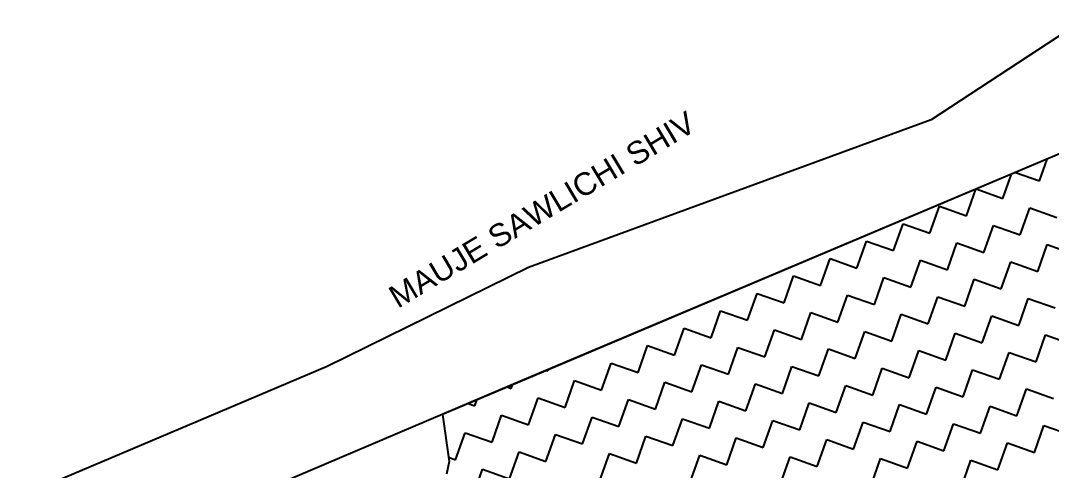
# Model space of a CAD drawing. Header units: metres. Extents: x 288063 to 291905, y 2022918 to 2025523.
# Drawn here: x 290293.1 to 290523, y 2024737 to 2024837.3 of the extents above; entities that cross this region are included whole.
import ezdxf

# ---------------------------------------------------------------- set-up
doc = ezdxf.new("R2010")
doc.units = ezdxf.units.M
doc.header["$MEASUREMENT"] = 0
for name, color, linetype in [('POLY_HATCH', 12, 'Continuous'), ('TEXT_MAPOUT', 7, 'Continuous'), ('V_BOUND_LINE', 7, 'Continuous'), ('VILLAGE BOUNDRY', 5, 'Continuous')]:
    doc.layers.add(name, color=color, linetype=linetype)
doc.styles.get("Standard").update_dxf_attribs({"font": 'arial.ttf'})

msp = doc.modelspace()

# ---------------------------------------------------------------- linework, layer by layer
at = {"layer": 'POLY_HATCH'}
for p, q in [((290536.15, 2024812.34), (290387.18, 2024749.51)), ((290387.18, 2024749.51), (290388.68, 2024738.99)), ((290388.68, 2024738.99), (290388.12, 2024736.19))]:
    msp.add_line(p, q, dxfattribs=at)
at = {"layer": 'POLY_HATCH', "linetype": 'Continuous'}
for p, q in [((290520.37, 2024801.53), (290522.1, 2024806.41)), ((290512.23, 2024797.64), (290514.14, 2024803.06)), ((290515.01, 2024803.42), (290520.37, 2024801.53)), ((290504.09, 2024793.76), (290506.19, 2024799.7)), ((290506.29, 2024799.75), (290512.23, 2024797.64)), ((290495.95, 2024789.88), (290498.08, 2024795.89)), ((290498.08, 2024795.89), (290504.09, 2024793.76)), ((290516.11, 2024789.5), (290518.24, 2024795.52)), ((290518.24, 2024795.52), (290524.25, 2024793.39)), ((290487.81, 2024786), (290489.94, 2024792.01)), ((290489.94, 2024792.01), (290495.95, 2024789.88)), ((290507.97, 2024785.62), (290510.1, 2024791.63)), ((290510.1, 2024791.63), (290516.11, 2024789.5)), ((290479.67, 2024782.11), (290481.8, 2024788.12)), ((290481.8, 2024788.12), (290487.81, 2024786)), ((290499.83, 2024781.74), (290501.96, 2024787.75)), ((290501.96, 2024787.75), (290507.97, 2024785.62)), ((290519.99, 2024781.36), (290522.12, 2024787.38)), ((290522.12, 2024787.38), (290528.13, 2024785.25)), ((290471.53, 2024778.23), (290473.66, 2024784.24)), ((290473.66, 2024784.24), (290479.67, 2024782.11)), ((290491.69, 2024777.86), (290493.82, 2024783.87)), ((290493.82, 2024783.87), (290499.83, 2024781.74)), ((290511.85, 2024777.48), (290513.98, 2024783.49)), ((290513.98, 2024783.49), (290519.99, 2024781.36)), ((290463.39, 2024774.35), (290465.52, 2024780.36)), ((290465.52, 2024780.36), (290471.53, 2024778.23)), ((290483.55, 2024773.97), (290485.68, 2024779.98)), ((290485.68, 2024779.98), (290491.69, 2024777.86)), ((290503.71, 2024773.6), (290505.84, 2024779.61)), ((290505.84, 2024779.61), (290511.85, 2024777.48)), ((290455.25, 2024770.47), (290457.38, 2024776.48)), ((290457.38, 2024776.48), (290463.39, 2024774.35)), ((290475.41, 2024770.09), (290477.54, 2024776.1)), ((290477.54, 2024776.1), (290483.55, 2024773.97)), ((290495.57, 2024769.72), (290497.7, 2024775.73)), ((290497.7, 2024775.73), (290503.71, 2024773.6)), ((290515.74, 2024769.34), (290517.86, 2024775.35)), ((290517.86, 2024775.35), (290523.88, 2024773.22)), ((290447.11, 2024766.58), (290449.24, 2024772.59)), ((290449.24, 2024772.59), (290455.25, 2024770.47)), ((290467.27, 2024766.21), (290469.4, 2024772.22)), ((290469.4, 2024772.22), (290475.41, 2024770.09)), ((290487.43, 2024765.83), (290489.56, 2024771.85)), ((290489.56, 2024771.85), (290495.57, 2024769.72)), ((290507.6, 2024765.46), (290509.72, 2024771.47)), ((290509.72, 2024771.47), (290515.74, 2024769.34)), ((290438.97, 2024762.7), (290441.1, 2024768.71)), ((290441.1, 2024768.71), (290447.11, 2024766.58)), ((290459.13, 2024762.33), (290461.26, 2024768.34)), ((290461.26, 2024768.34), (290467.27, 2024766.21)), ((290479.29, 2024761.95), (290481.42, 2024767.96)), ((290481.42, 2024767.96), (290487.43, 2024765.83)), ((290499.46, 2024761.58), (290501.59, 2024767.59)), ((290501.59, 2024767.59), (290507.6, 2024765.46)), ((290519.62, 2024761.2), (290521.75, 2024767.21)), ((290521.75, 2024767.21), (290527.76, 2024765.09)), ((290430.83, 2024758.82), (290432.96, 2024764.83)), ((290432.96, 2024764.83), (290438.97, 2024762.7)), ((290450.99, 2024758.44), (290453.12, 2024764.45)), ((290453.12, 2024764.45), (290459.13, 2024762.33)), ((290471.16, 2024758.07), (290473.28, 2024764.08)), ((290473.28, 2024764.08), (290479.29, 2024761.95)), ((290491.32, 2024757.69), (290493.45, 2024763.71)), ((290493.45, 2024763.71), (290499.46, 2024761.58)), ((290511.48, 2024757.32), (290513.61, 2024763.33)), ((290513.61, 2024763.33), (290519.62, 2024761.2)), ((290410.37, 2024759.3), (290410.67, 2024759.19)), ((290410.67, 2024759.19), (290410.76, 2024759.46)), ((290422.69, 2024754.94), (290424.82, 2024760.95)), ((290424.82, 2024760.95), (290430.83, 2024758.82)), ((290442.85, 2024754.56), (290444.98, 2024760.57)), ((290444.98, 2024760.57), (290450.99, 2024758.44)), ((290463.02, 2024754.19), (290465.14, 2024760.2)), ((290465.14, 2024760.2), (290471.16, 2024758.07)), ((290483.18, 2024753.81), (290485.31, 2024759.82)), ((290485.31, 2024759.82), (290491.32, 2024757.69)), ((290503.34, 2024753.44), (290505.47, 2024759.45)), ((290505.47, 2024759.45), (290511.48, 2024757.32)), ((290414.55, 2024751.05), (290416.68, 2024757.06)), ((290416.68, 2024757.06), (290422.69, 2024754.94)), ((290401.65, 2024755.62), (290402.53, 2024755.31)), ((290402.53, 2024755.31), (290402.81, 2024756.11)), ((290434.71, 2024750.68), (290436.84, 2024756.69)), ((290436.84, 2024756.69), (290442.85, 2024754.56)), ((290454.88, 2024750.3), (290457, 2024756.32)), ((290457, 2024756.32), (290463.02, 2024754.19)), ((290475.04, 2024749.93), (290477.17, 2024755.94)), ((290477.17, 2024755.94), (290483.18, 2024753.81)), ((290495.2, 2024749.55), (290497.33, 2024755.57)), ((290497.33, 2024755.57), (290503.34, 2024753.44)), ((290515.36, 2024749.18), (290517.49, 2024755.19)), ((290517.49, 2024755.19), (290523.5, 2024753.06)), ((290394.39, 2024751.43), (290394.86, 2024752.75)), ((290406.41, 2024747.17), (290408.54, 2024753.18)), ((290408.54, 2024753.18), (290414.55, 2024751.05)), ((290426.57, 2024746.8), (290428.7, 2024752.81)), ((290428.7, 2024752.81), (290434.71, 2024750.68)), ((290446.74, 2024746.42), (290448.86, 2024752.43)), ((290448.86, 2024752.43), (290454.88, 2024750.3)), ((290392.93, 2024751.94), (290394.39, 2024751.43)), ((290466.9, 2024746.05), (290469.03, 2024752.06)), ((290469.03, 2024752.06), (290475.04, 2024749.93)), ((290487.06, 2024745.67), (290489.19, 2024751.68)), ((290489.19, 2024751.68), (290495.2, 2024749.55)), ((290507.22, 2024745.3), (290509.35, 2024751.31)), ((290509.35, 2024751.31), (290515.36, 2024749.18)), ((290398.27, 2024743.29), (290400.4, 2024749.3)), ((290400.4, 2024749.3), (290406.41, 2024747.17)), ((290418.43, 2024742.91), (290420.56, 2024748.92)), ((290420.56, 2024748.92), (290426.57, 2024746.8)), ((290438.6, 2024742.54), (290440.73, 2024748.55)), ((290440.73, 2024748.55), (290446.74, 2024746.42)), ((290458.76, 2024742.16), (290460.89, 2024748.18)), ((290460.89, 2024748.18), (290466.9, 2024746.05)), ((290478.92, 2024741.79), (290481.05, 2024747.8)), ((290481.05, 2024747.8), (290487.06, 2024745.67)), ((290390.13, 2024739.41), (290392.26, 2024745.42)), ((290392.26, 2024745.42), (290398.27, 2024743.29)), ((290499.08, 2024741.42), (290501.21, 2024747.43)), ((290501.21, 2024747.43), (290507.22, 2024745.3)), ((290519.24, 2024741.04), (290521.37, 2024747.05)), ((290521.37, 2024747.05), (290527.38, 2024744.92)), ((290410.29, 2024739.03), (290412.42, 2024745.04)), ((290412.42, 2024745.04), (290418.43, 2024742.91)), ((290430.46, 2024738.66), (290432.59, 2024744.67)), ((290432.59, 2024744.67), (290438.6, 2024742.54)), ((290450.62, 2024738.28), (290452.75, 2024744.29)), ((290452.75, 2024744.29), (290458.76, 2024742.16)), ((290470.78, 2024737.91), (290472.91, 2024743.92)), ((290472.91, 2024743.92), (290478.92, 2024741.79)), ((290490.94, 2024737.53), (290493.07, 2024743.54)), ((290493.07, 2024743.54), (290499.08, 2024741.42)), ((290511.1, 2024737.16), (290513.23, 2024743.17)), ((290513.23, 2024743.17), (290519.24, 2024741.04)), ((290402.16, 2024735.15), (290404.28, 2024741.16)), ((290404.28, 2024741.16), (290410.29, 2024739.03)), ((290422.32, 2024734.77), (290424.45, 2024740.78)), ((290424.45, 2024740.78), (290430.46, 2024738.66)), ((290388.54, 2024739.97), (290390.13, 2024739.41)), ((290442.48, 2024734.4), (290444.61, 2024740.41)), ((290444.61, 2024740.41), (290450.62, 2024738.28)), ((290462.64, 2024734.02), (290464.77, 2024740.04)), ((290464.77, 2024740.04), (290470.78, 2024737.91)), ((290482.8, 2024733.65), (290484.93, 2024739.66)), ((290484.93, 2024739.66), (290490.94, 2024737.53)), ((290502.96, 2024733.28), (290505.09, 2024739.29)), ((290505.09, 2024739.29), (290511.1, 2024737.16)), ((290394.02, 2024731.27), (290396.14, 2024737.28)), ((290396.14, 2024737.28), (290402.16, 2024735.15))]:
    msp.add_line(p, q, dxfattribs=at)
at = {"layer": 'V_BOUND_LINE'}
for p, q in [((290536.15, 2024812.34), (290403.54, 2024756.46)), ((290403.54, 2024756.46), (290284.27, 2024705.82))]:
    msp.add_line(p, q, dxfattribs=at)
at = {"layer": 'VILLAGE BOUNDRY'}
for p, q in [((290530, 2024837.26), (290496.24, 2024815.12)), ((290496.24, 2024815.12), (290406.4, 2024782.22)), ((290406.4, 2024782.22), (290361.45, 2024760.16)), ((290361.45, 2024760.16), (290114.28, 2024655.69))]:
    msp.add_line(p, q, dxfattribs=at)

# ---------------------------------------------------------------- texts
at = {"layer": 'TEXT_MAPOUT'}
msp.add_text('MAUJE SAWLICHI SHIV', height=5.0211, rotation=30.8581, dxfattribs=at).set_placement((290377.24, 2024773.02))

doc.saveas('drawing.dxf')
